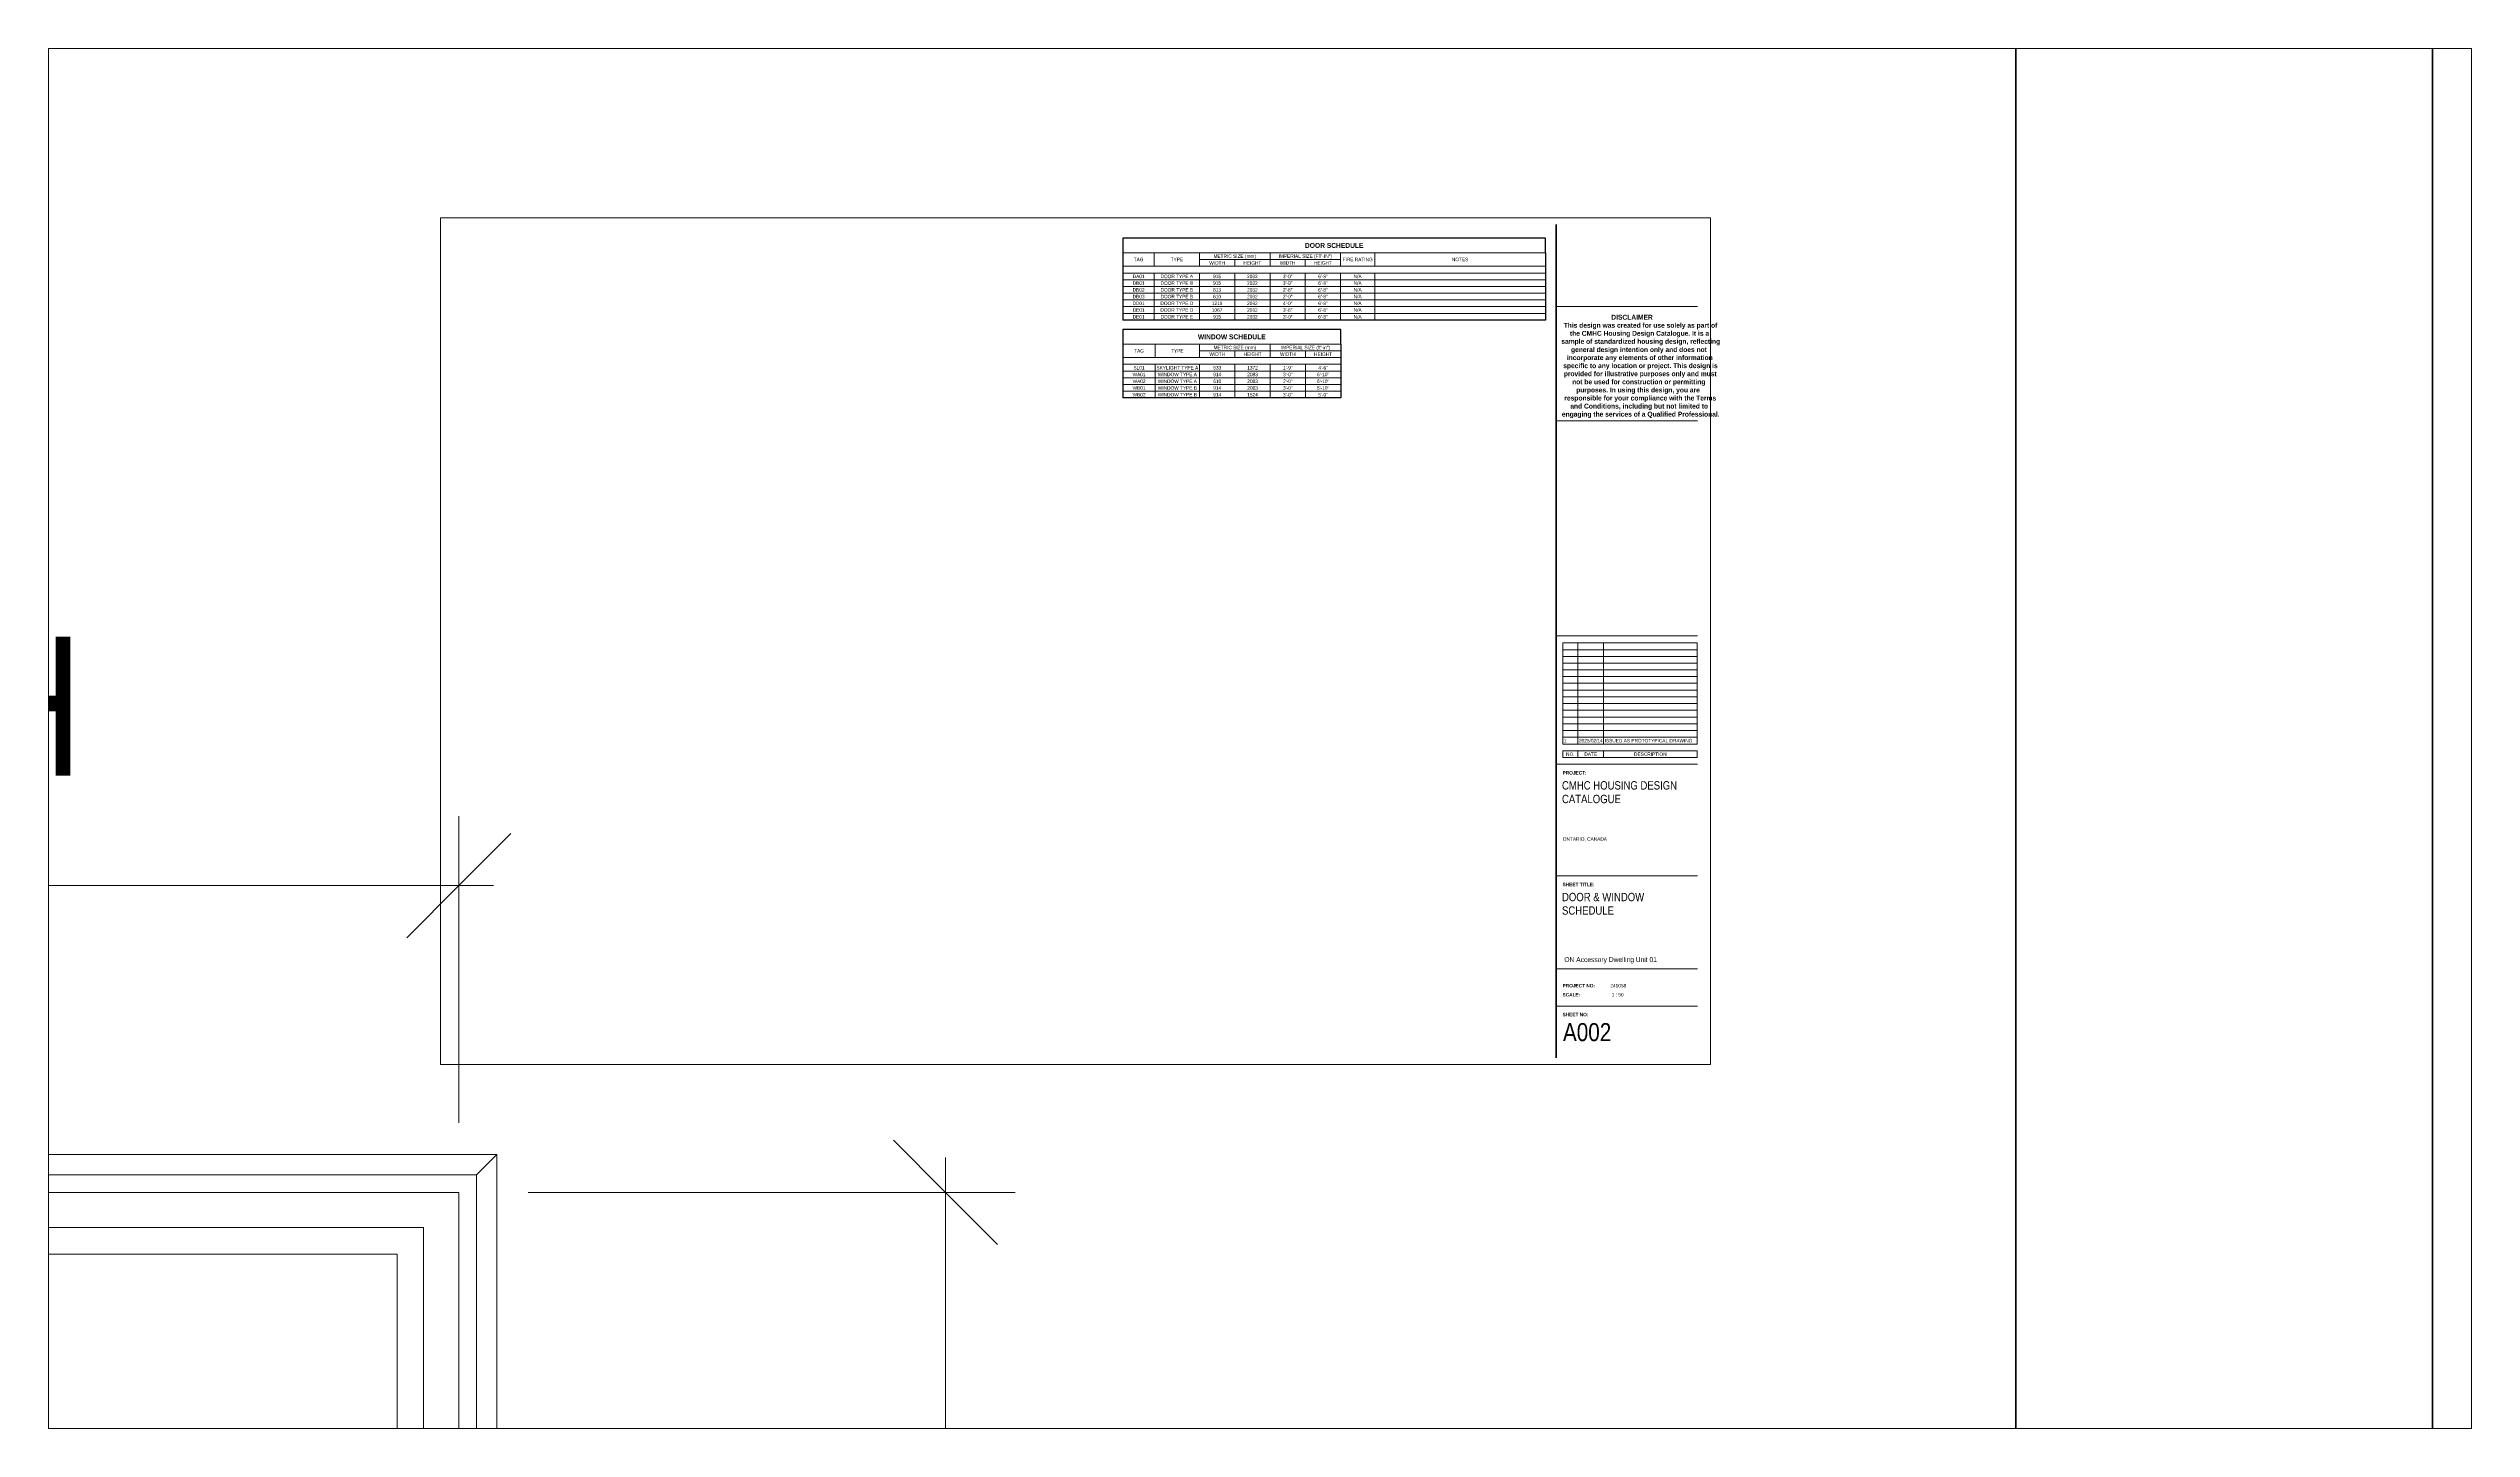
# Paper-space layout 'Layout1' of a CAD drawing. Header units: millimetres. Extents: x -408 to 1337, y -383 to 611.
# The model-space entities are those that its viewports show. They can reach past a viewport. Long polylines and large blocks are cut down to what shows.
import ezdxf

# ---------------------------------------------------------------- set-up
doc = ezdxf.new("R2010")
doc.units = ezdxf.units.MM
for name, color, linetype, lineweight in [('A-ANNO-DIMS', 7, 'Continuous', 9), ('A-ANNO-DIMS-50', 7, 'Continuous', 9), ('A-DETL-THIN', 7, 'Continuous', 9), ('A-GLAZ', 7, 'Continuous', 18), ('G-ANNO-SCHD', 7, 'Continuous', 9), ('G-ANNO-TEXT', 7, 'Continuous', 9), ('G-ANNO-TTLB', 7, 'Continuous', 18), ('G-ANNO-TTLB-MEDM', 7, 'Continuous', 35), ('G-ANNO-TTLB-THIN', 7, 'Continuous', 18)]:
    doc.layers.add(name, color=color, linetype=linetype, lineweight=lineweight)
doc.layers.add('A-DETL', color=7, linetype='Continuous', lineweight=18, true_color=0x00a600)
doc.styles.add('Arial Narrow_1', font='ARIALN.TTF', dxfattribs={"height": 100})
doc.styles.add('Arial Narrow_3', font='ARIALN.TTF', dxfattribs={"height": 2.5})
doc.styles.add('Arial Narrow_4', font='ARIALN.TTF', dxfattribs={"height": 13})
doc.styles.add('Arial Narrow_5', font='ARIALN.TTF', dxfattribs={"height": 6})
doc.styles.add('Arial Narrow_6', font='ARIALN.TTF', dxfattribs={"height": 3.5})
doc.styles.add('Arial Narrow_B_2', font='ARIALNB.TTF', dxfattribs={"height": 3.5})
doc.styles.add('Arial Narrow_B_3', font='ARIALNB.TTF', dxfattribs={"height": 2.5})
doc.dimstyles.new('CMHC_Metric', dxfattribs={"dimscale": 304.8, "dimtxt": 102.343097, "dimasz": 0.246063, "dimexe": 0.164042, "dimexo": 0.164042, "dimgap": 0.164042, "dimtad": 1, "dimdec": 0, "dimzin": 0, "dimdsep": 46, "dimtxsty": 'Arial Narrow_1', "dimblk1": 'OBLIQUE', "dimblk2": 'OBLIQUE', "dimsah": 1, "dimcen": 0.09, "dimdle": 0.082021, "dimazin": 0, "dimtfac": 1, "dimtdec": 4, "dimtix": 1, "dimtmove": 0, "dimatfit": 3, "dimfxl": 1, "dimtvp": 1, "dimtfill": 1, "dimtolj": 1, "dimtzin": 0, "dimarcsym": 2})

# ---------------------------------------------------------------- blocks, each defined once
blk = doc.blocks.new('CMHC_Sheet - ARCH D - SANS LOGO - Standard-9392055-DOOR _ WINDOW SCHEDULE')
at = {"layer": 'G-ANNO-TTLB-MEDM'}
blk.add_line((677.6, 484.5), (677.6, -115.6), dxfattribs=at)
at = {"layer": 'G-ANNO-TTLB-THIN'}
for p, q in [((788.7, 489.3), (-125.7, 489.3)), ((-125.7, 489.3), (-125.7, -120.3)), ((788.7, -120.3), (788.7, 489.3)), ((779.2, 425.4), (677.6, 425.4)), ((779.2, 343.2), (677.6, 343.2)), ((779.2, 188.2), (677.6, 188.2)), ((779.2, 95.8), (677.6, 95.8)), ((779.2, 15.5), (677.6, 15.5)), ((779.2, -51.4), (677.6, -51.4)), ((677.6, -78.3), (779.2, -78.3)), ((-125.7, -120.3), (788.7, -120.3))]:
    blk.add_line(p, q, dxfattribs=at)
at = {"layer": 'G-ANNO-TTLB', "lineweight": 9, "attachment_point": 1}
for s, insert, char_height, width, style in [('DISCLAIMER', (717.2, 419.5), 3.5, 30.544, 'Arial Narrow_B_2'), ('sample of standardized housing design, reflecting ', (681.2, 402.1), 3.5, 118.73, 'Arial Narrow_B_2'), ('This design was created for use solely as part of ', (682.9, 413.7), 3.5, 114.962, 'Arial Narrow_B_2'), ('the CMHC Housing Design Catalogue. It is a ', (687.4, 407.9), 3.5, 104.139, 'Arial Narrow_B_2'), ('specific to any location or project. This design is ', (682.6, 384.6), 3.5, 115.603, 'Arial Narrow_B_2'), ('incorporate any elements of other information ', (685.2, 390.4), 3.5, 109.35, 'Arial Narrow_B_2'), ('general design intention only and does not ', (688.2, 396.2), 3.5, 102.135, 'Arial Narrow_B_2'), ('provided for illustrative purposes only and must ', (683, 378.8), 3.5, 114.641, 'Arial Narrow_B_2'), ('not be used for construction or permitting ', (689, 373), 3.5, 100.131, 'Arial Narrow_B_2'), ('purposes. In using this design, you are ', (691.9, 367.1), 3.5, 93.076, 'Arial Narrow_B_2'), ('engaging the services of a Qualified Professional.', (681.6, 349.7), 3.5, 116.646, 'Arial Narrow_B_2'), ('responsible for your compliance with the Terms ', (683.4, 361.3), 3.5, 113.84, 'Arial Narrow_B_2'), ('and Conditions, including but not limited to  ', (687.7, 355.5), 3.5, 104.861, 'Arial Narrow_B_2'), ('PROJECT:', (682.1, 90.9), 2.5, 17.557, 'Arial Narrow_B_3'), ('SHEET TITLE:', (682.1, 10.5), 2.5, 23.489, 'Arial Narrow_B_3'), ('SCALE:', (682.1, -68.9), 2.5, 12.907, 'Arial Narrow_B_3'), ('PROJECT NO:', (682.1, -62.4), 2.5, 23.73, 'Arial Narrow_B_3'), ('SHEET NO:', (682.1, -83.2), 2.5, 18.92, 'Arial Narrow_B_3')]:
    blk.add_mtext(s, dxfattribs=dict(at, insert=insert, char_height=char_height, width=width, style=style))
blk = doc.blocks.new('Family - ___-8136216-OPENING LEGEND')
at = {"layer": 'A-GLAZ'}
for p, q in [((-85.2, -185.3), (-1054.1, -185.3)), ((-85.2, -185.3), (-99.8, -199.8)), ((-85.2, -1763.8), (-85.2, -185.3)), ((-99.8, -199.8), (-1039.6, -199.8)), ((-99.8, -1749.2), (-99.8, -199.8)), ((-1026.9, -212.5), (-112.5, -212.5)), ((-112.5, -212.5), (-112.5, -1736.5)), ((-137.9, -237.9), (-1001.5, -237.9)), ((-1001.5, -237.9), (-137.9, -237.9)), ((-137.9, -1711.1), (-137.9, -237.9)), ((-137.9, -237.9), (-137.9, -1711.1)), ((-982.4, -257), (-156.9, -257)), ((-156.9, -257), (-156.9, -1692.1))]:
    blk.add_line(p, q, dxfattribs=at)
blk = doc.blocks.new('DIMBLOCK13-OPENING LEGEND')
at = {"layer": 'A-ANNO-DIMS-50', "transparency": 16777216}
for p, q in [((-1026.9, 8.4), (-1026.9, 58.4)), ((-112.5, 8.4), (-112.5, 58.4)), ((-1026.9, 8.4), (-989.4, 45.9)), ((-112.5, 8.4), (-75, 45.9)), ((-1026.9, 8.4), (-1064.4, -29.1)), ((-1051.9, 8.4), (-87.5, 8.4)), ((-1026.9, 8.4), (-1026.9, -162.5)), ((-112.5, 8.4), (-150, -29.1)), ((-112.5, 8.4), (-112.5, -162.5))]:
    blk.add_line(p, q, dxfattribs=at)
at = {"layer": 'A-ANNO-DIMS-50', "color": 0, "transparency": 16777216, "insert": (-758.1, 187.6), "char_height": 100, "width": 452.259, "attachment_point": 1, "line_spacing_factor": 0.974696, "style": 'Arial Narrow_1', "bg_fill": 3, "box_fill_scale": 1.25, "bg_fill_color": 256, "bg_fill_true_color": 13158600, "bg_fill_transparency": 0}
blk.add_mtext('WIDTH', dxfattribs=at)
blk = doc.blocks.new('_Oblique')
at = {"color": 0, "linetype": 'ByBlock', "lineweight": -2}
blk.add_line((-0.5, -0.5), (0.5, 0.5), dxfattribs=at)
blk = doc.blocks.new('DIMBLOCK14-OPENING LEGEND')
at = {"layer": 'A-ANNO-DIMS-50', "transparency": 16777216}
for p, q in [((237.9, -212.5), (200.4, -175)), ((237.9, -1761.5), (237.9, -187.5)), ((237.9, -212.5), (-62.5, -212.5)), ((237.9, -212.5), (275.4, -250)), ((237.9, -212.5), (287.9, -212.5)), ((237.9, -1736.5), (200.4, -1699)), ((237.9, -1736.5), (-62.5, -1736.5)), ((237.9, -1736.5), (275.4, -1774)), ((237.9, -1736.5), (287.9, -1736.5))]:
    blk.add_line(p, q, dxfattribs=at)
at = {"layer": 'A-ANNO-DIMS-50', "color": 0, "transparency": 16777216, "insert": (58.7, -1191.4), "char_height": 100, "width": 520.488, "attachment_point": 1, "rotation": 90, "line_spacing_factor": 0.974696, "style": 'Arial Narrow_1', "bg_fill": 3, "box_fill_scale": 1.25, "bg_fill_color": 256, "bg_fill_true_color": 13158600, "bg_fill_transparency": 0}
blk.add_mtext('HEIGHT', dxfattribs=at)

msp = doc.modelspace()

# ---------------------------------------------------------------- linework, layer by layer
at = {"layer": 'A-DETL', "color": 7, "lineweight": 35}
for p, q in [((1008.5, 1370), (1008.5, -3296.7)), ((1308.5, -5896.7), (1308.5, 1370))]:
    msp.add_line(p, q, dxfattribs=at)

# ---------------------------------------------------------------- block references
at = {"layer": 'A-GLAZ'}
msp.add_blockref('Family - ___-8136216-OPENING LEGEND', (0, 0), dxfattribs=at)

# ---------------------------------------------------------------- next in the draw order: dimensions: what is measured, and where the dimension line sits
at = {"layer": 'A-ANNO-DIMS'}
dim = msp.add_linear_dim(base=(-112.5, 8.4), p1=(-1026.9, -212.5), p2=(-112.5, -212.5), text='WIDTH', dimstyle='CMHC_Metric', override={"dimpost": '<>', "dimfxl": 914.4}, dxfattribs=at)
dim.commit()
dim.dimension.update_dxf_attribs({"geometry": 'DIMBLOCK13-OPENING LEGEND', "text_midpoint": (-569.7, 108.4)})

# ---------------------------------------------------------------- next in the draw order: dimensions: what is measured, and where the dimension line sits
dim = msp.add_linear_dim(base=(237.9, -212.5), p1=(-112.5, -1736.5), p2=(-112.5, -212.5), angle=90, text='HEIGHT', dimstyle='CMHC_Metric', override={"dimpost": '<>', "dimfxl": 1524}, dxfattribs=at)
dim.commit()
dim.dimension.update_dxf_attribs({"geometry": 'DIMBLOCK14-OPENING LEGEND', "text_midpoint": (136.2, -974.5)})

psp = doc.layouts.get("Layout1")

# ---------------------------------------------------------------- linework, layer by layer
at = {"layer": 'A-DETL', "color": 7, "lineweight": 25}
for p, q in [((365.6, 474.8), (365.6, 464.2)), ((669.8, 474.8), (365.6, 474.8)), ((669.8, 464.2), (669.8, 474.8)), ((365.6, 464.2), (365.6, 415.7)), ((669.8, 464.2), (669.8, 415.7)), ((669.8, 415.7), (365.6, 415.7)), ((365.6, 409), (365.6, 398.4)), ((522.4, 409), (365.6, 409)), ((522.4, 398.4), (522.4, 409)), ((365.6, 398.4), (365.6, 359.6)), ((522.4, 398.4), (522.4, 359.6)), ((522.4, 359.6), (365.6, 359.6))]:
    psp.add_line(p, q, dxfattribs=at)
at = {"layer": 'A-DETL', "color": 7, "lineweight": 9}
for p, q in [((365.6, 464.2), (669.8, 464.2)), ((388.2, 454.5), (365.6, 454.5)), ((388.2, 464.2), (388.2, 459.3)), ((388.2, 459.3), (388.2, 454.5)), ((420.7, 454.5), (388.2, 454.5)), ((420.7, 464.2), (420.7, 459.3)), ((446.1, 459.3), (420.7, 459.3)), ((420.7, 459.3), (420.7, 454.5)), ((446.1, 454.5), (420.7, 454.5)), ((471.5, 459.3), (446.1, 459.3)), ((446.1, 459.3), (446.1, 454.5)), ((471.5, 454.5), (446.1, 454.5)), ((471.5, 464.2), (471.5, 459.3)), ((496.9, 459.3), (471.5, 459.3)), ((471.5, 459.3), (471.5, 454.5)), ((496.9, 454.5), (471.5, 454.5)), ((522.3, 459.3), (496.9, 459.3)), ((496.9, 459.3), (496.9, 454.5)), ((522.3, 454.5), (496.9, 454.5)), ((522.3, 464.2), (522.3, 459.3)), ((522.3, 459.3), (522.3, 454.5)), ((546.9, 454.5), (522.3, 454.5)), ((546.9, 464.2), (546.9, 459.3)), ((546.9, 459.3), (546.9, 454.5)), ((669.8, 454.5), (546.9, 454.5)), ((388.2, 449.6), (365.6, 449.6)), ((388.2, 444.8), (365.6, 444.8)), ((388.2, 439.9), (365.6, 439.9)), ((420.7, 449.6), (388.2, 449.6)), ((388.2, 449.6), (388.2, 444.8)), ((420.7, 444.8), (388.2, 444.8)), ((388.2, 444.8), (388.2, 439.9)), ((420.7, 439.9), (388.2, 439.9)), ((388.2, 439.9), (388.2, 435.1)), ((446.1, 449.6), (420.7, 449.6)), ((420.7, 449.6), (420.7, 444.8)), ((446.1, 444.8), (420.7, 444.8)), ((420.7, 444.8), (420.7, 439.9)), ((446.1, 439.9), (420.7, 439.9)), ((420.7, 439.9), (420.7, 435.1)), ((471.5, 449.6), (446.1, 449.6)), ((446.1, 449.6), (446.1, 444.8)), ((471.5, 444.8), (446.1, 444.8)), ((446.1, 444.8), (446.1, 439.9)), ((471.5, 439.9), (446.1, 439.9)), ((446.1, 439.9), (446.1, 435.1)), ((496.9, 449.6), (471.5, 449.6)), ((471.5, 449.6), (471.5, 444.8)), ((496.9, 444.8), (471.5, 444.8)), ((471.5, 444.8), (471.5, 439.9)), ((496.9, 439.9), (471.5, 439.9)), ((471.5, 439.9), (471.5, 435.1)), ((522.3, 449.6), (496.9, 449.6)), ((496.9, 449.6), (496.9, 444.8)), ((522.3, 444.8), (496.9, 444.8)), ((496.9, 444.8), (496.9, 439.9)), ((522.3, 439.9), (496.9, 439.9)), ((496.9, 439.9), (496.9, 435.1)), ((546.9, 449.6), (522.3, 449.6)), ((522.3, 449.6), (522.3, 444.8)), ((546.9, 444.8), (522.3, 444.8)), ((522.3, 444.8), (522.3, 439.9)), ((546.9, 439.9), (522.3, 439.9)), ((522.3, 439.9), (522.3, 435.1)), ((669.8, 449.6), (546.9, 449.6)), ((546.9, 449.6), (546.9, 444.8)), ((669.8, 444.8), (546.9, 444.8)), ((546.9, 444.8), (546.9, 439.9)), ((669.8, 439.9), (546.9, 439.9)), ((546.9, 439.9), (546.9, 435.1)), ((388.2, 435.1), (365.6, 435.1)), ((388.2, 430.2), (365.6, 430.2)), ((388.2, 425.4), (365.6, 425.4)), ((388.2, 420.5), (365.6, 420.5)), ((420.7, 435.1), (388.2, 435.1)), ((388.2, 435.1), (388.2, 430.2)), ((420.7, 430.2), (388.2, 430.2)), ((388.2, 430.2), (388.2, 425.4)), ((420.7, 425.4), (388.2, 425.4)), ((388.2, 425.4), (388.2, 420.5)), ((420.7, 420.5), (388.2, 420.5)), ((388.2, 420.5), (388.2, 415.7)), ((446.1, 435.1), (420.7, 435.1)), ((420.7, 435.1), (420.7, 430.2)), ((446.1, 430.2), (420.7, 430.2)), ((420.7, 430.2), (420.7, 425.4)), ((446.1, 425.4), (420.7, 425.4)), ((420.7, 425.4), (420.7, 420.5)), ((446.1, 420.5), (420.7, 420.5)), ((420.7, 420.5), (420.7, 415.7)), ((471.5, 435.1), (446.1, 435.1)), ((446.1, 435.1), (446.1, 430.2)), ((471.5, 430.2), (446.1, 430.2)), ((446.1, 430.2), (446.1, 425.4)), ((471.5, 425.4), (446.1, 425.4)), ((446.1, 425.4), (446.1, 420.5)), ((471.5, 420.5), (446.1, 420.5)), ((446.1, 420.5), (446.1, 415.7)), ((496.9, 435.1), (471.5, 435.1)), ((471.5, 435.1), (471.5, 430.2)), ((496.9, 430.2), (471.5, 430.2)), ((471.5, 430.2), (471.5, 425.4)), ((496.9, 425.4), (471.5, 425.4)), ((471.5, 425.4), (471.5, 420.5)), ((496.9, 420.5), (471.5, 420.5)), ((471.5, 420.5), (471.5, 415.7)), ((522.3, 435.1), (496.9, 435.1)), ((496.9, 435.1), (496.9, 430.2)), ((522.3, 430.2), (496.9, 430.2)), ((496.9, 430.2), (496.9, 425.4)), ((522.3, 425.4), (496.9, 425.4)), ((496.9, 425.4), (496.9, 420.5)), ((522.3, 420.5), (496.9, 420.5)), ((496.9, 420.5), (496.9, 415.7)), ((546.9, 435.1), (522.3, 435.1)), ((522.3, 435.1), (522.3, 430.2)), ((546.9, 430.2), (522.3, 430.2)), ((522.3, 430.2), (522.3, 425.4)), ((546.9, 425.4), (522.3, 425.4)), ((522.3, 425.4), (522.3, 420.5)), ((546.9, 420.5), (522.3, 420.5)), ((522.3, 420.5), (522.3, 415.7)), ((669.8, 435.1), (546.9, 435.1)), ((546.9, 435.1), (546.9, 430.2)), ((669.8, 430.2), (546.9, 430.2)), ((546.9, 430.2), (546.9, 425.4)), ((669.8, 425.4), (546.9, 425.4)), ((546.9, 425.4), (546.9, 420.5)), ((669.8, 420.5), (546.9, 420.5)), ((546.9, 420.5), (546.9, 415.7)), ((365.6, 398.4), (522.4, 398.4)), ((388.7, 388.7), (365.6, 388.7)), ((388.7, 383.9), (365.6, 383.9)), ((388.7, 398.4), (388.7, 393.6)), ((388.7, 393.6), (388.7, 388.7)), ((420.8, 388.7), (388.7, 388.7)), ((420.8, 383.9), (388.7, 383.9)), ((388.7, 383.9), (388.7, 379)), ((420.8, 398.4), (420.8, 393.6)), ((446.2, 393.6), (420.8, 393.6)), ((420.8, 393.6), (420.8, 388.7)), ((446.2, 388.7), (420.8, 388.7)), ((446.2, 383.9), (420.8, 383.9)), ((420.8, 383.9), (420.8, 379)), ((471.6, 393.6), (446.2, 393.6)), ((446.2, 393.6), (446.2, 388.7)), ((471.6, 388.7), (446.2, 388.7)), ((471.6, 383.9), (446.2, 383.9)), ((446.2, 383.9), (446.2, 379)), ((471.6, 398.4), (471.6, 393.6)), ((497, 393.6), (471.6, 393.6)), ((471.6, 393.6), (471.6, 388.7)), ((497, 388.7), (471.6, 388.7)), ((497, 383.9), (471.6, 383.9)), ((471.6, 383.9), (471.6, 379)), ((522.4, 393.6), (497, 393.6)), ((497, 393.6), (497, 388.7)), ((522.4, 388.7), (497, 388.7)), ((522.4, 383.9), (497, 383.9)), ((497, 383.9), (497, 379)), ((388.7, 379), (365.6, 379)), ((388.7, 374.1), (365.6, 374.1)), ((388.7, 369.3), (365.6, 369.3)), ((420.8, 379), (388.7, 379)), ((388.7, 379), (388.7, 374.1)), ((420.8, 374.1), (388.7, 374.1)), ((388.7, 374.1), (388.7, 369.3)), ((420.8, 369.3), (388.7, 369.3)), ((388.7, 369.3), (388.7, 364.4)), ((446.2, 379), (420.8, 379)), ((420.8, 379), (420.8, 374.1)), ((446.2, 374.1), (420.8, 374.1)), ((420.8, 374.1), (420.8, 369.3)), ((446.2, 369.3), (420.8, 369.3)), ((420.8, 369.3), (420.8, 364.4)), ((471.6, 379), (446.2, 379)), ((446.2, 379), (446.2, 374.1)), ((471.6, 374.1), (446.2, 374.1)), ((446.2, 374.1), (446.2, 369.3)), ((471.6, 369.3), (446.2, 369.3)), ((446.2, 369.3), (446.2, 364.4)), ((497, 379), (471.6, 379)), ((471.6, 379), (471.6, 374.1)), ((497, 374.1), (471.6, 374.1)), ((471.6, 374.1), (471.6, 369.3)), ((497, 369.3), (471.6, 369.3)), ((471.6, 369.3), (471.6, 364.4)), ((522.4, 379), (497, 379)), ((497, 379), (497, 374.1)), ((522.4, 374.1), (497, 374.1)), ((497, 374.1), (497, 369.3)), ((522.4, 369.3), (497, 369.3)), ((497, 369.3), (497, 364.4)), ((388.7, 364.4), (365.6, 364.4)), ((420.8, 364.4), (388.7, 364.4)), ((388.7, 364.4), (388.7, 359.6)), ((446.2, 364.4), (420.8, 364.4)), ((420.8, 364.4), (420.8, 359.6)), ((471.6, 364.4), (446.2, 364.4)), ((446.2, 364.4), (446.2, 359.6)), ((497, 364.4), (471.6, 364.4)), ((471.6, 364.4), (471.6, 359.6)), ((522.4, 364.4), (497, 364.4)), ((497, 364.4), (497, 359.6))]:
    psp.add_line(p, q, dxfattribs=at)
at = {"layer": 'A-DETL-THIN'}
for p, q in [((779, 183.2), (682.2, 183.2)), ((682.2, 115.3), (682.2, 183.2)), ((779, 178.3), (682.2, 178.3)), ((693.2, 115.3), (693.2, 183.2)), ((711.7, 115.3), (711.7, 183.2)), ((779, 115.3), (779, 183.2)), ((779, 173.5), (682.2, 173.5)), ((779, 168.6), (682.2, 168.6)), ((779, 163.8), (682.2, 163.8)), ((779, 158.9), (682.2, 158.9)), ((779, 154.1), (682.2, 154.1)), ((779, 149.2), (682.2, 149.2)), ((779, 144.4), (682.2, 144.4)), ((779, 139.5), (682.2, 139.5)), ((779, 134.7), (682.2, 134.7)), ((779, 129.8), (682.2, 129.8)), ((779, 125), (682.2, 125)), ((779, 120.1), (682.2, 120.1)), ((779, 115.3), (682.2, 115.3)), ((682.2, 110.4), (682.2, 115.3)), ((693.2, 110.4), (682.2, 110.4)), ((693.2, 105.6), (682.2, 105.6)), ((682.2, 100.7), (682.2, 105.6)), ((693.2, 110.4), (693.2, 115.3)), ((711.7, 110.4), (693.2, 110.4)), ((711.7, 105.6), (693.2, 105.6)), ((693.2, 100.7), (693.2, 105.6)), ((711.7, 110.4), (711.7, 115.3)), ((779, 110.4), (711.7, 110.4)), ((779, 105.6), (711.7, 105.6)), ((711.7, 100.7), (711.7, 105.6)), ((779, 110.4), (779, 115.3)), ((779, 100.7), (779, 105.6)), ((693.2, 100.7), (682.2, 100.7)), ((711.7, 100.7), (693.2, 100.7)), ((779, 100.7), (711.7, 100.7))]:
    psp.add_line(p, q, dxfattribs=at)

# ---------------------------------------------------------------- block references
at = {"layer": 'G-ANNO-TTLB', "lineweight": 9}
psp.add_blockref('CMHC_Sheet - ARCH D - SANS LOGO - Standard-9392055-DOOR _ WINDOW SCHEDULE', (0, 0), dxfattribs=at)

# ---------------------------------------------------------------- texts
at = {"layer": 'G-ANNO-SCHD', "line_spacing_factor": 0.974696}
for s, insert, char_height, width, attachment_point, style in [('DOOR SCHEDULE', (517.7, 471.2), 3.5, 42.335, 2, 'Arial Narrow_B_2'), ('TAG', (376.9, 460.6), 2.5, 7.092, 2, 'Arial Narrow_3'), ('TYPE', (404.4, 460.6), 2.5, 9.027, 2, 'Arial Narrow_3'), ('WIDTH', (433.4, 458.1), 2.5, 11.299, 2, 'Arial Narrow_3'), ('METRIC SIZE (mm)', (446.1, 463), 2.5, 30.856, 2, 'Arial Narrow_3'), ('HEIGHT', (458.8, 458.1), 2.5, 13.018, 2, 'Arial Narrow_3'), ('WIDTH', (484.2, 458.1), 2.5, 11.299, 2, 'Arial Narrow_3'), ('IMPERIAL SIZE (FT\'-IN")', (496.9, 463), 2.5, 38.655, 2, 'Arial Narrow_3'), ('HEIGHT', (509.6, 458.1), 2.5, 13.018, 2, 'Arial Narrow_3'), ('FIRE RATING', (534.6, 460.6), 2.5, 21.83, 2, 'Arial Narrow_3'), ('NOTES', (608.3, 460.6), 2.5, 11.882, 2, 'Arial Narrow_3'), ('DA01', (376.9, 448.4), 2.5, 8.597, 2, 'Arial Narrow_3'), ('DB01', (376.9, 443.6), 2.5, 8.597, 2, 'Arial Narrow_3'), ('DB02', (376.9, 438.7), 2.5, 8.597, 2, 'Arial Narrow_3'), ('DOOR TYPE A', (404.4, 448.4), 2.5, 23.549, 2, 'Arial Narrow_3'), ('DOOR TYPE B', (404.4, 443.6), 2.5, 23.549, 2, 'Arial Narrow_3'), ('DOOR TYPE B', (404.4, 438.7), 2.5, 23.549, 2, 'Arial Narrow_3'), ('813', (433.4, 438.7), 2.5, 5.711, 2, 'Arial Narrow_3'), ('915', (433.4, 448.4), 2.5, 5.711, 2, 'Arial Narrow_3'), ('915', (433.4, 443.6), 2.5, 5.711, 2, 'Arial Narrow_3'), ('2032', (458.8, 448.4), 2.5, 7.614, 2, 'Arial Narrow_3'), ('2032', (458.8, 443.6), 2.5, 7.614, 2, 'Arial Narrow_3'), ('2032', (458.8, 438.7), 2.5, 7.614, 2, 'Arial Narrow_3'), ('3\'-0"', (484.2, 448.4), 2.5, 6.847, 2, 'Arial Narrow_3'), ('3\'-0"', (484.2, 443.6), 2.5, 6.847, 2, 'Arial Narrow_3'), ('2\'-8"', (484.2, 438.7), 2.5, 6.847, 2, 'Arial Narrow_3'), ('6\'-8"', (509.6, 448.4), 2.5, 6.847, 2, 'Arial Narrow_3'), ('6\'-8"', (509.6, 443.6), 2.5, 6.847, 2, 'Arial Narrow_3'), ('6\'-8"', (509.6, 438.7), 2.5, 6.847, 2, 'Arial Narrow_3'), ('N/A', (534.6, 448.4), 2.5, 5.741, 2, 'Arial Narrow_3'), ('N/A', (534.6, 443.6), 2.5, 5.741, 2, 'Arial Narrow_3'), ('N/A', (534.6, 438.7), 2.5, 5.741, 2, 'Arial Narrow_3'), ('DD01', (376.9, 429), 2.5, 8.781, 2, 'Arial Narrow_3'), ('DB03', (376.9, 433.9), 2.5, 8.597, 2, 'Arial Narrow_3'), ('DE01', (376.9, 424.2), 2.5, 8.597, 2, 'Arial Narrow_3'), ('DE01', (376.9, 419.3), 2.5, 8.597, 2, 'Arial Narrow_3'), ('DOOR TYPE D', (404.4, 429), 2.5, 23.733, 2, 'Arial Narrow_3'), ('DOOR TYPE D', (404.4, 424.2), 2.5, 23.733, 2, 'Arial Narrow_3'), ('DOOR TYPE B', (404.4, 433.9), 2.5, 23.549, 2, 'Arial Narrow_3'), ('DOOR TYPE E', (404.4, 419.3), 2.5, 23.549, 2, 'Arial Narrow_3'), ('1219', (433.4, 429), 2.5, 7.614, 2, 'Arial Narrow_3'), ('1067', (433.4, 424.2), 2.5, 7.614, 2, 'Arial Narrow_3'), ('610', (433.4, 433.9), 2.5, 5.711, 2, 'Arial Narrow_3'), ('915', (433.4, 419.3), 2.5, 5.711, 2, 'Arial Narrow_3'), ('2032', (458.8, 433.9), 2.5, 7.614, 2, 'Arial Narrow_3'), ('2032', (458.8, 429), 2.5, 7.614, 2, 'Arial Narrow_3'), ('2032', (458.8, 424.2), 2.5, 7.614, 2, 'Arial Narrow_3'), ('2032', (458.8, 419.3), 2.5, 7.614, 2, 'Arial Narrow_3'), ('4\'-0"', (484.2, 429), 2.5, 6.847, 2, 'Arial Narrow_3'), ('2\'-0"', (484.2, 433.9), 2.5, 6.847, 2, 'Arial Narrow_3'), ('3\'-6"', (484.2, 424.2), 2.5, 6.847, 2, 'Arial Narrow_3'), ('3\'-0"', (484.2, 419.3), 2.5, 6.847, 2, 'Arial Narrow_3'), ('6\'-8"', (509.6, 433.9), 2.5, 6.847, 2, 'Arial Narrow_3'), ('6\'-8"', (509.6, 429), 2.5, 6.847, 2, 'Arial Narrow_3'), ('6\'-8"', (509.6, 424.2), 2.5, 6.847, 2, 'Arial Narrow_3'), ('6\'-8"', (509.6, 419.3), 2.5, 6.847, 2, 'Arial Narrow_3'), ('N/A', (534.6, 433.9), 2.5, 5.741, 2, 'Arial Narrow_3'), ('N/A', (534.6, 429), 2.5, 5.741, 2, 'Arial Narrow_3'), ('N/A', (534.6, 424.2), 2.5, 5.741, 2, 'Arial Narrow_3'), ('N/A', (534.6, 419.3), 2.5, 5.741, 2, 'Arial Narrow_3'), ('WINDOW SCHEDULE', (444, 405.4), 3.5, 49.04, 2, 'Arial Narrow_B_2'), ('TAG', (377.2, 394.8), 2.5, 7.092, 2, 'Arial Narrow_3'), ('TYPE', (404.8, 394.8), 2.5, 9.027, 2, 'Arial Narrow_3'), ('WIDTH', (433.5, 392.4), 2.5, 11.299, 2, 'Arial Narrow_3'), ('METRIC SIZE (mm)', (446.2, 397.2), 2.5, 30.856, 2, 'Arial Narrow_3'), ('HEIGHT', (458.9, 392.4), 2.5, 13.018, 2, 'Arial Narrow_3'), ('WIDTH', (484.3, 392.4), 2.5, 11.299, 2, 'Arial Narrow_3'), ('IMPERIAL SIZE (ft\'-in")', (497, 397.2), 2.5, 35.554, 2, 'Arial Narrow_3'), ('HEIGHT', (509.7, 392.4), 2.5, 13.018, 2, 'Arial Narrow_3'), ('WA01', (377.2, 377.8), 2.5, 9.364, 2, 'Arial Narrow_3'), ('WA02', (377.2, 372.9), 2.5, 9.364, 2, 'Arial Narrow_3'), ('WB01', (377.2, 368.1), 2.5, 9.364, 2, 'Arial Narrow_3'), ('SL01', (377.2, 382.6), 2.5, 8.013, 2, 'Arial Narrow_3'), ('SKYLIGHT TYPE A', (404.8, 382.6), 2.5, 30.273, 2, 'Arial Narrow_3'), ('WINDOW TYPE A', (404.8, 377.8), 2.5, 28.338, 2, 'Arial Narrow_3'), ('WINDOW TYPE A', (404.8, 372.9), 2.5, 28.338, 2, 'Arial Narrow_3'), ('WINDOW TYPE B', (404.8, 368.1), 2.5, 28.338, 2, 'Arial Narrow_3'), ('533', (433.5, 382.6), 2.5, 5.711, 2, 'Arial Narrow_3'), ('914', (433.5, 377.8), 2.5, 5.711, 2, 'Arial Narrow_3'), ('610', (433.5, 372.9), 2.5, 5.711, 2, 'Arial Narrow_3'), ('914', (433.5, 368.1), 2.5, 5.711, 2, 'Arial Narrow_3'), ('2083', (458.9, 377.8), 2.5, 7.614, 2, 'Arial Narrow_3'), ('2083', (458.9, 372.9), 2.5, 7.614, 2, 'Arial Narrow_3'), ('2083', (458.9, 368.1), 2.5, 7.614, 2, 'Arial Narrow_3'), ('1372', (458.9, 382.6), 2.5, 7.614, 2, 'Arial Narrow_3'), ('3\'-0"', (484.3, 377.8), 2.5, 6.847, 2, 'Arial Narrow_3'), ('2\'-0"', (484.3, 372.9), 2.5, 6.847, 2, 'Arial Narrow_3'), ('3\'-0"', (484.3, 368.1), 2.5, 6.847, 2, 'Arial Narrow_3'), ('1\'-9"', (484.3, 382.6), 2.5, 6.847, 2, 'Arial Narrow_3'), ('6\'-10"', (509.7, 377.8), 2.5, 8.75, 2, 'Arial Narrow_3'), ('6\'-10"', (509.7, 372.9), 2.5, 8.75, 2, 'Arial Narrow_3'), ('6\'-10"', (509.7, 368.1), 2.5, 8.75, 2, 'Arial Narrow_3'), ('4\'-6"', (509.7, 382.6), 2.5, 6.847, 2, 'Arial Narrow_3'), ('WB02', (377.2, 363.2), 2.5, 9.364, 2, 'Arial Narrow_3'), ('WINDOW TYPE B', (404.8, 363.2), 2.5, 28.338, 2, 'Arial Narrow_3'), ('914', (433.5, 363.2), 2.5, 5.711, 2, 'Arial Narrow_3'), ('1524', (458.9, 363.2), 2.5, 7.614, 2, 'Arial Narrow_3'), ('3\'-0"', (484.3, 363.2), 2.5, 6.847, 2, 'Arial Narrow_3'), ('5\'-0"', (509.7, 363.2), 2.5, 6.847, 2, 'Arial Narrow_3'), ('1', (683, 114.1), 2.5, 1.904, 1, 'Arial Narrow_3'), ('2025/02/14', (693.9, 114.1), 2.5, 17.132, 1, 'Arial Narrow_3'), ('ISSUED AS PROTOTYPICAL DRAWING', (712.4, 114.1), 2.5, 63.554, 1, 'Arial Narrow_3'), ('NO.', (687.7, 104.3), 2.5, 6.11, 2, 'Arial Narrow_3'), ('DATE', (702.4, 104.3), 2.5, 9.211, 2, 'Arial Narrow_3'), ('DESCRIPTION', (745.3, 104.3), 2.5, 23.549, 2, 'Arial Narrow_3')]:
    psp.add_mtext(s, dxfattribs=dict(at, insert=insert, char_height=char_height, width=width, attachment_point=attachment_point, style=style))
at = {"layer": 'G-ANNO-TTLB', "lineweight": 9, "attachment_point": 1}
for s, insert, char_height, width, style in [('CMHC HOUSING DESIGN', (681.7, 83.6), 6, 101.574, 'Arial Narrow_5'), ('CATALOGUE', (681.7, 73.8), 6, 51.949, 'Arial Narrow_5'), ('ONTARIO, CANADA', (682.3, 43.2), 2.5, 32.228, 'Arial Narrow_3'), ('DOOR & WINDOW', (681.7, 3.2), 6, 72.553, 'Arial Narrow_5'), ('SCHEDULE', (681.7, -6.5), 6, 45.857, 'Arial Narrow_5'), ('241058', (716.5, -62.4), 2.5, 11.544, 'Arial Narrow_3'), (' 1 : 50', (716.5, -68.9), 2.5, 9.62, 'Arial Narrow_3'), ('A002', (682.4, -90.6), 13, 42.089, 'Arial Narrow_4')]:
    psp.add_mtext(s, dxfattribs=dict(at, insert=insert, char_height=char_height, width=width, style=style))

# ---------------------------------------------------------------- viewports
at = {"layer": '0'}
psp.add_viewport(center=(464.3, 114.4), size=(1744.5, 993.93), view_center_point=(464.3, 114.4), view_height=993.93, dxfattribs=at)

# ---------------------------------------------------------------- next in the draw order: texts
at = {"layer": 'G-ANNO-TEXT', "insert": (683.4, -43.1), "char_height": 3.5, "width": 68.384, "attachment_point": 1, "style": 'Arial Narrow_6', "bg_fill": 3, "box_fill_scale": 1.25, "bg_fill_color": 256, "bg_fill_true_color": 13158600, "bg_fill_transparency": 0}
psp.add_mtext('ON Accessory Dwelling Unit 01', dxfattribs=at)

doc.saveas('drawing.dxf')
